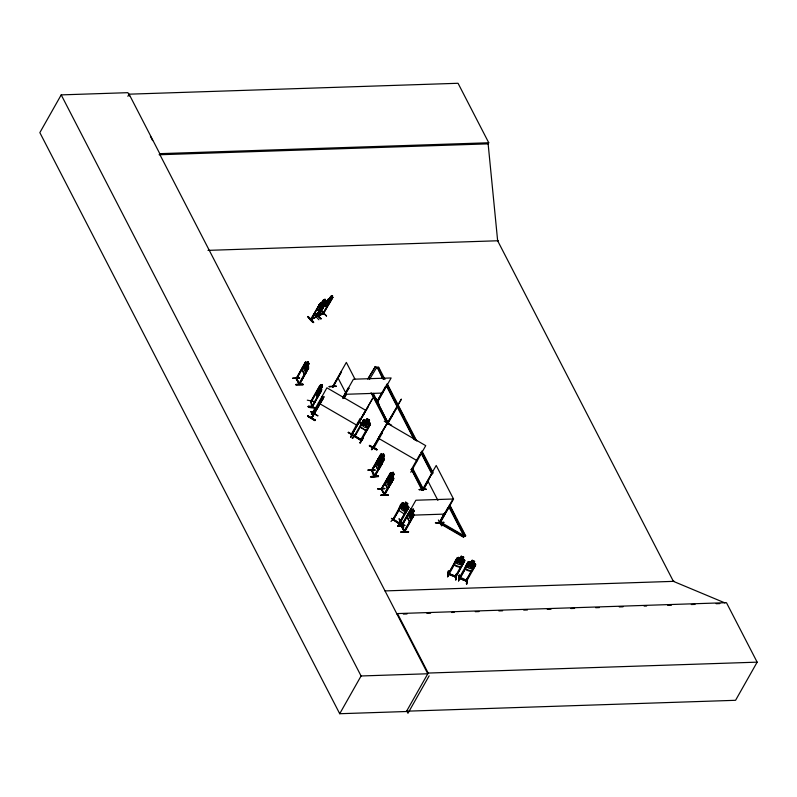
<?xml version="1.0" encoding="UTF-8"?>
<svg xmlns="http://www.w3.org/2000/svg" width="797" height="797" viewBox="0 0 797 797"><rect width="100%" height="100%" fill="white"/><g stroke="black" fill="none" stroke-linecap="round" stroke-linejoin="round"><path stroke-width="1.2" d="M311.597 401.429L311.139 400.722L310.88 401.788M312.195 406.709L312.354 406.161M312.344 406.101L312.145 407.317L312.185 406.649M312.514 406.659L311.727 406.6L311.876 407.257L320.324 391.556L320.414 392.104M350.68 436.905L353.4 432.402M350.8 436.696L350.989 437.194L353.27 432.382M353.489 432.123L350.58 436.955M410.774 472.282L413.364 467.759M382.092 463.665L382.132 462.429L379.681 457.667L379.003 457.608L379.731 457.757M382.221 463.705L381.524 461.015L382.57 459.152C380.996 453.174 381.046 462.101 379.751 457.667M362.944 438.36L360.174 442.993L359.985 442.465M363.253 438.619L363.033 438.091L360.174 442.953M308.648 368.184L307.971 365.484L309.027 363.631L307.971 361.599L306.845 363.591M384.114 460.098L383.447 457.398L384.493 455.545L383.447 453.513L382.321 455.505M398.181 525.861L401.489 522.005M398.151 525.811L398.361 526.379L401.549 521.666M316.03 407.825C303.796 408.612 307.532 403.232 315.921 408.403M308.349 406.231L308.24 406.799M321.659 303.876L321.709 302.631L318.71 307.174L321.221 304.693L321.161 306.018L321.699 305.759L321.799 304.125L324.11 301.455L321.868 303.767M412.886 516.805L412.597 516.237L412.886 516.805L404.348 531.898C399.636 523.41 401.917 526.887 401.837 525.343M401.728 526.369L411.222 509.173L410.585 509.193L401.18 525.841M404.368 530.792L404.966 531.38L404.308 531.878M422.729 489.189L423.396 489.786L422.789 489.258M439.376 522.892L439.516 521.597L439.735 522.155M375.895 398.978L378.625 404.149M438.38 520.013L441.707 525.95M308.519 368.144L299.194 384.523L295.996 378.326M296.315 378.406L304.823 363.283L305.112 363.84L296.604 378.874M296.892 378.376L296.554 377.768L296.036 378.396M299.732 383.875L299.124 383.297L299.722 383.835M383.178 461.274L382.889 460.716L383.178 461.274L374.67 476.437C372.408 475.909 371.312 467.66 372.05 470.539M371.751 469.762L372 470.25M372.099 469.722L372.079 470.788M371.791 470.27C375.387 479.196 374.63 474.554 375.188 475.749M374.59 475.261L372.289 470.529M381.105 488.91L381.803 488.471M381.763 488.471L382.012 489.039L381.693 488.412M381.345 488.9L384.543 495.086L393.698 478.718L384.254 495.086L384.642 493.981L383.945 494.409L392.513 479.376L393.051 479.924L392.513 479.376M454.549 562.732L454.37 564.904L460.208 567.036M377.031 401.459C378.635 403.123 373.155 396.946 373.564 394.913M403.043 523.968L402.037 524.296L403.063 523.719M447.655 507.968L439.187 523.32L444.716 513.168M360.633 424.781L360.364 427.182L365.843 430.589L367.646 429.135M311.159 400.831L310.979 401.927M311.268 401.867L310.87 401.27M312.165 407.237L311.139 401.319M398.938 510.459L399.237 508.117M379.502 464.322L379.103 466.763L379.193 463.196C377.21 465.289 376.333 462.061 379.203 462.39L379.731 458.972L379.77 462.121M389.135 482.992L388.787 485.383L388.826 481.856C386.744 483.879 386.037 480.721 388.836 481.059L389.315 477.692L390.689 480.143L392.652 476.676L391.676 474.783L389.713 478.25L389.315 481.039M448.641 571.06L448.044 571.21L447.705 576.859L448.631 571.051L447.695 576.759M455.187 576.201L448.412 573.471L449.269 573.79M448.85 574.498L449.11 573.671L456.133 576.361M457.358 557.78L448.073 574.209L448.801 574.248M456.691 559.145L457.388 559.404L456.691 559.145L448.173 574.268L455.794 577.108M455.087 576.869L463.585 561.526L464.282 561.785L455.715 577.078C454.33 576.908 455.276 575.613 456.103 576.55M455.834 579.857L456.362 573.95L455.515 579.728M460.188 558.02L458.554 557.402L464.442 559.673L464.87 560.64L455.715 577.078M455.854 579.907L456.193 574.268M461.234 556.226L463.764 557.173L462.718 559.026L464.452 559.614M458.554 580.883L459.002 575.295L458.634 580.963L459.54 575.155M459.7 578.612C460.208 575.125 474.604 585.815 459.321 577.765M460.088 578.104C455.854 576.55 469.941 583.185 466.185 580.336M463.585 561.526L464.252 561.975M459.819 578.373L459.012 578.313L468.228 561.835L471.127 562.124L472.183 560.271L474.703 561.277L473.528 563.17L474.454 564.196L472.491 567.663L470.389 568.679L468.028 567.793L467.6 565.83L469.563 562.363L471.176 562.224L472.183 560.271M474.494 565.82L475.191 566.079L474.524 565.631L466.066 580.734M468.327 563.509L467.66 563.061L468.327 563.509L459.789 578.612M465.976 580.734L466.643 581.182L475.221 565.89M466.355 583.852L467.301 578.064L466.793 583.982M469.483 561.576L475.381 563.778L475.809 564.744L472.91 569.686L471.166 571.28C463.107 570.343 464.452 567.295 468.228 561.835M466.783 584.022L467.251 578.373M473.647 563.14L475.391 563.718M321.639 389.713L321.39 391.008L321.56 389.693M320.783 310.481L326.461 316.11M318.91 319.766L313.47 314.038M373.295 447.047L374.231 447.486M373.903 446.888L373.315 447.814L373.604 446.649M387.701 423.287L388.249 422.918L387.95 423.426M388.288 423.008L387.731 423.237M408.213 531.519C385.947 532.864 423.815 530.981 401.17 532.396M436.348 522.693C458.942 521.955 423.376 522.812 439.874 523.101M295.846 384.602L303.039 384.124L295.976 384.363M303.029 384.742L295.777 384.632M303.039 384.732L295.976 384.941M314.068 413.513L314.646 413.324L311.597 418.375L320.793 402.037M313.759 414.061L314.626 413.404M314.337 413.882L313.988 414.32L324.08 396.607L322.885 398.53M378.505 476.068L371.322 476.506M378.505 476.646C362.984 476.706 373.713 477.981 378.505 475.998M388.149 495.286C366.331 495.465 402.973 494.798 380.956 495.176M388.019 495.027L380.886 495.216M381.663 458.753L381.614 458.584M391.247 477.582L391.397 477.174M376.184 462.599L375.507 465.139L378.027 469.911L375.487 465.129L376.104 462.599L379.023 457.697M387.661 488.571L385.061 483.809L385.818 481.258L385.2 483.789L387.661 488.571L391.805 482.324L391.088 479.674L392.204 477.821L391.128 475.789M413.782 515.579L409.558 521.826L407.068 517.054L407.745 514.513M305.749 373.165L304.384 374.391L301.914 369.619L305.43 362.087L306.247 362.137L306.845 363.462M377.389 461.533L378.157 458.982L377.389 461.533L379.93 466.295L381.225 465.079M390.899 483.669L389.484 484.965L387.023 480.192L390.61 472.661L381.454 489.029L384.572 493.931M387.103 480.192L387.711 477.652M316.798 310.073C319.119 310.7 325.146 302.681 320.832 308.021L316.798 310.073L317.306 308.389M330.058 302.282C329.888 303.946 322.456 308.658 324.837 304.833M324.329 306.417L324.897 304.793M316.578 392.602L317.624 390.062L316.578 392.602L317.425 397.235L321.39 391.008M376.971 401.499L376.881 402.326M377.399 402.266L391.138 377.967L353.43 379.213L342.949 397.743M439.316 523.31L448.402 508.157L447.765 508.187M439.914 523.3L439.227 523.28M323.512 397.703L320.783 402.067L321.52 400.971M325.056 300.668L320.065 303.448L310.8 319.717L311.448 318.71M325.355 300.957L315.512 317.415L320.255 308.559M315.712 316.588L316.359 316.598M318.86 315.791L327.208 300.499L318.133 315.861L323.632 313.47M323.164 313.012L323.751 312.723M321.121 401.549L321.609 400.632M319.368 404.796L318.93 405.663M320.663 402.346L320.155 403.302L321.599 400.642M310.591 411.551L317.864 415.745M317.993 406.988L317.276 408.482L323.562 397.633M384.234 421.214L391.636 425.17M319.707 404.288L321.101 401.917M129.592 95.939L127.909 92.671L61.21 94.883L39.85 132.621L339.721 713.723L406.42 711.512L428.178 673.057L397.484 613.58L726.456 602.681L757.15 662.158L735.571 700.304L406.6 711.193M127.879 96.317L129.084 94.176L458.056 83.277L488.75 142.763L488.133 143.858L497.647 240.774L673.405 581.362L724.931 602.911M129.084 94.176L159.779 153.662L159.161 154.757L488.133 143.858M308.05 316.489C311.169 322.905 318.77 326.222 308.011 316.509L313.669 322.137M311.338 319.537L319.677 304.155L310.601 319.517L310.969 318.939M317.306 308.489L320.165 303.498L322.237 301.993L323.233 300.07L325.037 299.283L322.446 304.902L319.109 307.602L319.079 306.536L322.177 301.933M324.977 299.224L323.831 301.176L325.286 301.007M321.48 306.407L322.695 304.245M315.831 316.867L315.572 317.385L324.399 301.864M316.339 316.658L315.612 317.395M318.212 315.781L319.238 315.273L318.322 316.06L327.637 299.782L329.729 298.307L330.765 296.414L332.568 295.627L329.978 301.246L326.64 303.946L326.611 302.88L330.785 296.454M319.228 315.213L318.491 316.06M328.394 303.826L322.934 313.48M323.104 313.729L332.12 298.397L331.442 298.437M318.939 315.184L323.074 313.171L323.582 313.53L332.748 297.291M323.582 313.58L323.582 312.723L323.213 313.759M330.008 302.302L332.887 297.301M326.561 315.881L321.002 310.382M292.768 378.127L299.483 377.858M296.574 378.625L299.303 383.427L296.345 378.445L305.5 362.077M304.574 363.293L304.862 363.85L296.354 379.013L296.584 377.838M307.971 361.728L306.925 363.581L306.048 363.193L304.085 366.66L303.767 369.16L304.753 371.053L306.118 370.585L309.027 363.631M307.413 368.802L307.951 369.35L307.413 368.802L298.835 383.965L299.144 383.417M308.598 368.144L299.443 384.513L307.662 368.792M315.024 401.768L307.313 400.174M311.248 401.987L319.776 386.824L319.418 386.226L310.81 401.379L311.836 407.237L320.583 391.616M310.969 401.867L320.344 385.09L320.932 385.11L320.334 385.18M316.907 393.937L322.167 384.553L318.621 389.643L318.232 393.947L319.228 393.439M321.52 389.733L321.301 388.358L322.347 386.495M317.196 395.81L322.476 386.515L322.078 384.543M312.135 407.257L321.34 390.958M307.981 415.865L307.652 416.433M314.397 409.718L311.308 414.171L311.896 414.081M322.387 397.354L321.729 396.976L322.387 397.354L313.819 412.657L313.141 412.328L326.919 387.81L365.634 410.276L351.885 434.754L351.069 434.285L351.975 434.594M313.46 411.75L313.012 412.188L313.749 412.617L314.108 411.81L313.48 411.481M321.071 401.658L322.815 398.62L311.308 418.216L314.018 413.723M329.191 386.774L336.424 386.196L329.37 386.455M333.066 386.943L332.558 386.714L346.346 362.406L354.864 378.924M332.668 386.934L341.395 371.571M332.777 386.993L333.156 386.087M333.026 386.983L341.544 371.85M307.682 416.373L314.905 420.647L315.233 420.079L307.961 415.904L315.233 420.089M317.804 415.855L310.541 411.641M342.84 397.524L348.13 388.179L348.767 388.149L343.587 397.713M342.889 398.54L346.416 392.303M347.592 390.231L348.767 388.149M343.646 398.211L345.998 394.047M343.796 398.49L346.247 394.047M344.045 398.48L346.396 394.326M375.118 366.989L375.377 366.52L376.792 367.337L376.523 367.806L375.118 366.989L367.806 379.113M382.739 378.814L377.33 367.317L378.705 367.278L384.951 379.392M378.705 367.278L377.061 367.796M348.448 432.153L355.492 436.756L348.249 432.502M359.786 419.073L360.443 419.451L359.786 419.073L351.198 434.425L351.846 434.763L372.857 398.042L351.895 434.554L352.513 433.797M352.284 434.046L351.278 434.166M358.949 422.5L367.915 407.357M355.721 433.877L352.254 438.081L352.782 437.991M354.625 435.521C353.918 437.443 354.147 434.943 355.243 436.168M354.217 436.278L363.462 419.8L364.657 419.65L370.097 423.028L370.436 424.203L361.081 440.602L354.267 436.348M352.653 438.32L355.91 433.668L352.314 438.061M376.851 401.021L375.985 398.719L379.262 404.916M354.555 435.531L354.954 436.497M363.502 421.424L362.755 421.175L363.502 421.424L354.765 436.646M376.662 402.047L382.261 392.144M366.172 420.587L367.218 418.734L366.172 420.746L363.462 419.8M376.702 402.266L385.2 386.953L385.947 387.143L385.32 387.163M377.21 401.997L385.838 386.924M377.35 402.276L377.499 401.409M369.439 420.198L368.353 422.101L369.997 423.117M368.503 422.041L369.559 420.188L367.188 418.784M361.161 440.641L369.838 425.359L369.19 424.96L360.473 440.193L360.892 439.456L361.679 439.954M354.585 435.79L360.991 439.506L360.603 440.273M369.39 445.832L369.37 445.882C382.012 453.862 376.951 447.675 369.36 445.892M374.5 445.204L371.402 449.538L371.94 449.448M387.422 423.785L401.389 399.108L372.986 447.605L387.013 423.177L425.728 445.653L411.979 470.13L411.441 469.543M381.723 432.512L382.47 432.731L381.833 432.104L373.365 447.735M373.753 447.974L373.693 446.898M373.913 448.034L382.47 432.731M387.671 423.934L396.458 408.423M388.697 424.243L373.265 393.349M375.128 470.12L367.875 470.011M371.502 470.31L380.896 454.001L381.713 454.051L382.321 455.376M371.82 470.36L380.976 453.991L381.614 454.151M371.82 470.927L380.289 455.197L380.577 455.754L372.069 470.917M383.447 453.642L382.391 455.495L381.524 455.107L379.561 458.574L379.242 461.074L380.219 462.967L381.584 462.499L384.493 455.545M374.341 475.809L382.889 460.716M374.59 475.799L383.128 460.706M375.008 475.311L374.6 476.347M384.064 460.048L374.879 476.357L371.781 470.32M382.171 463.665L379.402 468.686M377.688 489.019L384.941 488.471L377.868 488.7M381.723 489.029L381.414 489.577L390.211 474.424L389.922 473.866L381.096 489.039L384.572 495.027L384.184 494.399M389.673 473.876L389.962 474.434L381.355 489.468M390.082 477.652L391.058 475.789M391.945 474.165L393.08 472.173L394.126 474.205L393.07 476.068L393.18 477.692L389.235 484.775L387.85 485.253L386.854 483.351L387.153 480.85L389.115 477.383L390.002 477.782L389.384 476.337L388.637 476.277M393.08 472.302L392.024 474.165L391.148 473.767L389.185 477.234L388.876 479.734L389.853 481.637L391.217 481.159M392.931 476.068L394.126 474.205M392.762 479.366L384.264 494.439M419.88 454.449L420.537 454.828L419.88 454.449L411.222 469.742L411.75 468.995L412.378 469.413L411.481 469.144M411.87 470.12L412.258 469.284M412.776 469.612L413.035 469.134L411.66 469.184L422.32 489.826L423.695 489.776L413.035 469.134M390.998 521.507L394.395 517.373M404.637 503.943L403.152 502.967C400.034 503.126 399.257 508.008 398.849 510.488L404.268 513.995L405.982 512.66M401.977 503.086L392.752 519.644L393.529 519.843M399.735 523.978L392.951 518.957M401.877 504.88L393.23 519.973L401.997 504.73L401.25 504.461L401.997 504.73M404.637 504.102L405.683 502.09L407.974 503.604L406.769 505.517M405.723 502.2L404.677 504.053L403.182 503.923L401.22 507.39L401.519 509.632L403.661 511.046L405.643 510.309L407.606 506.842L406.809 505.467L408.482 506.493L408.831 507.639L399.536 524.077L392.682 519.594L393.17 518.867M399.446 524.047L398.839 523.649L407.456 508.566L408.203 508.835L407.456 508.566M397.743 525.9L404.966 525.313L397.922 525.592M407.566 508.416L399.028 523.47M405.912 512.601L408.741 507.609M426.076 489.408L419.023 489.677L425.917 489.189M419.222 489.488L426.265 489.209M402.276 523.749L403.063 523.998L402.156 524.506M410.047 511.246L401.409 526.399M423.695 489.776L422.051 490.294L436.218 465.468L453.264 498.494L448.382 507.121M422.808 490.364L431.267 474.633L422.808 490.364L423.107 489.238M423.018 489.687L423.087 490.285L422.799 489.796M423.058 490.354L428.627 480.382M412.079 511.026L411.202 510.628L409.24 514.095L408.931 516.605L409.917 518.498L411.292 518.03L413.254 514.563L413.075 512.919L414.191 511.076L413.055 509.044L412.079 510.897M411.999 511.026L413.135 509.044M401.16 531.778L408.094 531.868M403.76 527.216C396.298 515.739 398.749 515.719 403.282 527.484M412.995 512.929L414.051 511.066L413.055 509.173M412.597 516.237L404.338 531.3M404.059 531.34L412.846 516.237M404.368 531.39L404.717 530.842M444.248 513.348L439.545 522.194M439.147 523.29L439.755 521.587M448.312 507.659L439.854 523.28L453.593 498.992L415.885 500.237L401.419 525.831L404.627 531.958L413.832 515.629L413.872 514.314L411.391 509.582L410.644 509.522M443.391 522.374L443.391 523.031M339.721 713.723L361.081 675.976L61.21 94.883M397.085 614.288L397.484 613.58M439.316 523.191L463.515 537.238L463.774 536.77L439.456 522.702L440.113 521.836L464.312 535.883L465.687 535.833L449.767 504.989M448.96 506.135L464.312 535.883L464.043 536.351L459.839 533.91M448.691 506.603L464.043 536.351L465.687 535.833M448.841 574.547L457.418 559.215M448.93 574.527L449.08 573.95M461.244 556.167L460.228 558.169L458.624 558.259L456.661 561.726L457.089 563.688L459.451 564.575L461.563 563.559L463.515 560.092L462.609 558.996L463.655 557.143M455.087 576.898L455.246 576.231M464.781 560.57L461.971 565.581L460.228 567.175C452.168 566.239 453.513 563.18 457.289 557.721L458.554 557.402M459.58 575.165L459.002 575.295M459.7 578.632L468.357 563.32M465.866 580.893L474.524 565.631M429.135 675.856L407.954 713.285L406.868 711.193M355.572 436.617L348.219 432.552M369.509 445.633L376.792 449.817M376.931 449.568L369.678 445.334M321.261 401.549L322.058 399.905L321.42 400.961M315.064 420.388L307.821 416.134L315.084 420.348M359.308 421.992L359.009 422.52L361.141 423.446M320.703 402.256L318.86 405.444L319.169 404.946M311.717 414.4L314.536 409.499M314.048 412.268L313.38 411.73M352.214 433.996L351.587 433.618M371.81 449.777L374.63 444.875M411.391 469.264L412.308 469.373M322.735 398.948L322.556 398.62M311.577 417.758L311.896 417.21M368.075 378.635L375.377 366.52M369.489 379.462L376.792 367.337M357.006 425.259L364.319 413.135M378.236 438.44L392.851 414.201M463.515 537.238L464.312 535.883M369.19 424.96L369.838 425.359M360.961 439.506L361.549 439.834M359.895 442.773L362.974 438.43M404.906 531.34L401.728 526.07L404.487 530.872M315.114 313.271C332.987 330.337 303.617 300.788 320.783 318.88M315.383 313.111L321.061 318.71M299.423 384.423L296.384 378.445M403.113 503.007L408.482 506.493L408.712 507.659M404.268 513.995L406.012 512.62M399.446 522.971C378.037 509.98 407.008 528.999 399.855 523.529M397.972 526.12L401.578 521.726M321.131 386.376L320.912 385.14M320.693 387.203L321.052 388.996M336.264 386.435L329.131 386.575M317.326 397.205L318.541 395.91M310.651 319.458L315.921 316.847M318.491 315.283L319.139 315.373M323.861 313.002L323.891 313.032M304.394 374.271L305.799 373.086M381.265 465L379.85 466.305L377.529 461.513M390.819 483.669L389.494 484.855L387.163 480.183M409.568 521.716L410.983 520.531M387.581 488.581L389.006 487.276M460.198 567.095L461.981 565.521M318.491 315.194L318.92 315.771M439.177 522.165L439.496 522.772M299.652 378.097L292.609 378.316M375.128 470.011L368.035 470.23M397.743 525.801L404.806 525.512L397.564 525.552M332.469 295.727L330.765 296.414M331.363 297.52L332.807 297.351M328.573 298.965L332.638 296.942M319.876 304.354L319.198 304.394M327.398 300.698L326.73 300.738M324.269 306.357L328.354 304.324M316.05 317.186L310.85 319.687L311.199 319.149M318.461 316.03L323.582 313.5M448.093 574.019L455.814 576.918M467.062 580.475L466.335 580.455M468.287 561.945L469.483 561.646M313.111 412.039L313.829 412.428M401.997 503.206L403.113 503.096M361.459 440.054L355.263 436.178M391.158 479.674L391.197 481.308M391.855 482.374L391.885 481.059L389.295 476.427M348.877 388.368L348.13 388.179M431.316 475.201L431.267 474.633M411.332 509.383L410.585 509.193M407.068 517.054L409.638 521.826M439.834 522.214L439.864 521.716M402.903 523.689L402.575 524.018M436.158 522.962L440.064 522.493M401.05 532.057L408.094 531.788M159.779 153.662L488.75 142.763M207.987 250.368L498.424 240.744M306.168 362.147L308.688 366.869M302.601 367.068L301.914 369.619M344.892 394.316L382.6 393.06M388.966 423.775L387.591 423.815L371.89 393.399M381.633 454.061L384.154 458.783M391.945 474.036L391.267 472.721L393.748 478.758L393.07 476.068M371.253 476.546L378.386 476.277L371.322 476.596M381.683 489.199L384.413 494.01M413.424 515.131L445.055 514.085M673.365 581.282L674.182 581.332L384.991 590.916M403.292 614.079L407.018 613.959M426.873 613.301L430.599 613.172M451.71 612.475L454.19 612.395M475.291 611.697L479.017 611.568M498.882 610.91L502.598 610.791M523.709 610.094L527.435 609.964M547.29 609.307L551.016 609.187M570.881 608.529L574.607 608.41M595.708 607.703L599.434 607.583M619.299 606.925L623.015 606.806M644.125 606.099L646.606 606.019M667.707 605.322L671.433 605.202M691.298 604.534L695.024 604.415M716.124 603.718L719.85 603.598M428.178 673.057L757.15 662.158M361.081 675.976L427.78 673.764L159.938 154.738M366.212 420.706L364.687 420.597L362.725 424.064L363.053 426.275L365.235 427.63L367.248 426.863L369.21 423.396L368.393 422.051M391.347 472.721L390.53 472.661L391.327 472.81M319.776 386.824L319.418 386.226M311.199 401.539L311.986 406.201M312.045 406.709L321.191 389.972L321.34 388.358M308.17 406.5L315.901 408.114M459.51 577.606L459.162 578.433L466.643 581.182M333.226 386.147L333.086 386.435M465.318 568.958L471.147 571.14M380.378 459.112L379.482 458.723L377.529 462.19L377.22 464.691L378.226 466.584L379.601 466.115L381.564 462.649L381.374 461.015M354.426 436.128L361.37 440.502M466.982 580.445L466.753 581.023M401.768 525.89L401.489 525.353M299.433 383.337L299.124 384.433M412.069 469.971L411.421 469.563L422.051 490.294M358.929 421.743L362.037 423.556M358.799 421.962L361.938 423.735M320.743 402.615L319.308 404.926M318.372 402.903L357.086 425.379M378.465 438.28L417.18 460.746M446.161 525.97L448.263 527.196M450.365 528.411L452.477 529.636M454.579 530.862L457.737 532.695M367.228 418.893L369.409 420.248M360.483 427.102L365.853 430.44M399.427 522.991L399.915 523.31M411.929 469.851L411.302 469.772M384.742 488.661L377.549 488.661M328.523 298.855L327.587 299.792M315.742 317.017L311.607 319.029M384.473 494.419L384.602 493.981M391.058 475.919L392.054 477.821M381.026 461.632L380.02 459.739L378.057 463.206L379.063 465.099L383.018 458.016L382.042 456.123L380.079 459.59L381.066 461.483M377.37 402.017L378.525 404.228M387.232 383.805L416.791 441.09M421.912 451.002L433.279 473.039M379.003 368.852L380.139 371.053M382.978 376.563L384.114 378.764M386.963 384.274L392.074 394.186M394.923 399.695L404.019 417.319M406.859 422.828L409.708 428.338M410.844 430.539L415.954 440.462M422.779 453.682L429.603 466.903M430.739 469.104L431.874 471.306M450.066 506.563L455.187 516.476M456.322 518.678L457.458 520.889M460.307 526.389L465.418 536.311M377.33 367.317L383.576 379.442M386.425 384.951L414.848 440.034M421.105 452.148L432.472 474.185M386.156 385.419L414.012 439.406M420.836 452.626L431.635 473.557M427.67 480.561L437.902 500.386M413.334 470.698L422.3 488.083M379.731 406.859L388.139 423.157M371.063 392.782L386.764 423.207M337.798 377.509L345.759 392.921M384.284 493.991L384.821 494.409M302.053 369.599L304.464 374.271M150.384 136.227L152.625 140.581M322.207 386.495L322.018 385.32L321.858 387.113M320.822 385.12L321.599 389.753M318.78 390.63L319.069 392.463M316.628 392.582L317.425 397.235M366.54 427.431L365.723 427.162L365.464 424.582C362.874 426.903 360.742 424.253 365.225 423.894C363.532 419.212 366.6 420.706 365.972 423.775C368.373 421.483 370.505 424.213 366.192 424.482L366.54 427.431M329.32 300.469L329.231 302.103L328.693 302.362L328.753 301.037L326.242 303.518L328.613 300.808L328.723 299.214L329.241 298.975L329.191 300.22L331.632 297.799L329.32 300.469M404.936 510.867L404.129 510.578L403.9 507.968C401.469 510.09 398.908 507.908 403.671 507.261C402.047 502.479 405.055 504.073 404.408 507.161C406.799 504.89 408.871 507.689 404.627 507.878L404.936 510.867M411.571 511.564L411.172 514.324C413.175 512.401 413.763 515.39 411.142 515.141L410.644 518.638L410.684 515.121C408.702 517.213 407.835 513.975 410.704 514.314L411.232 510.887L411.571 511.564M306.417 364.119L306.008 366.879C307.991 364.877 308.608 368.084 305.978 367.696L305.41 371.243L305.52 367.676C303.418 369.669 302.8 366.55 305.54 366.869L306.078 363.452L306.417 364.119M381.883 456.033L381.484 458.793C383.467 456.791 384.074 459.999 381.454 459.61L380.936 463.107L380.996 459.59C378.894 461.583 378.266 458.464 381.006 458.783L381.554 455.366L381.883 456.033M391.516 474.703L391.118 477.463C393.09 475.45 393.708 478.668 391.078 478.28L390.57 481.777L390.63 478.25C388.647 480.342 387.8 477.114 390.64 477.453L391.188 474.026L391.516 474.703M463.177 560.042L460.397 561.576C462.489 565.193 458.982 565.093 459.62 561.775C457.04 564.077 454.26 562.672 459.341 561.198C457.179 557.681 460.835 557.84 460.128 560.968L463.177 560.042M474.115 564.146L471.326 565.681C473.428 569.297 469.921 569.197 470.559 565.89C467.978 568.181 465.189 566.787 470.27 565.302C468.118 561.785 471.774 561.945 471.067 565.073L474.115 564.146M321.918 302.651L319.956 306.118L321.58 305.321L323.542 301.854L321.918 302.651M323.433 300.339L323.084 300.957L324.479 299.831L323.433 300.339M329.44 298.995L327.477 302.462L329.111 301.664L331.074 298.198L329.44 298.995M330.964 296.683L330.606 297.301L332 296.175L330.964 296.683M306.576 364.209L304.613 367.676L305.59 369.569L307.552 366.102L306.576 364.209M307.971 362.376L308.25 364.219L307.971 362.376M365.863 421.324L363.9 424.791L366.082 426.146L368.045 422.679L365.863 421.324M367.477 419.391L367.128 420.019L368.523 420.886L368.881 420.268L367.477 419.391M381.424 457.906L381.723 459.739L381.424 457.906M383.447 454.29L383.726 456.133L383.447 454.29M389.653 478.399L387.691 481.866L388.697 483.759L390.66 480.292L389.653 478.399M391.058 476.576L391.357 478.409L391.058 476.576M393.08 472.96L393.359 474.793L393.08 472.96M404.328 504.67L402.365 508.147L404.497 509.552L406.46 506.085L404.328 504.67M405.932 502.758L405.583 503.375L406.958 504.292L407.307 503.664L405.932 502.758M411.73 511.644L409.768 515.111L410.764 517.014L412.726 513.547L411.73 511.644M413.135 509.821L413.424 511.654L413.135 509.821M459.889 558.737L457.926 562.204L460.287 563.09L462.25 559.614L459.889 558.737M461.533 556.724L461.184 557.342L462.708 557.91L463.057 557.292L461.533 556.724M470.828 562.841L468.865 566.308L471.226 567.195L473.189 563.728L470.828 562.841M472.472 560.829L472.123 561.447L473.647 562.015L473.996 561.397L472.472 560.829M320.125 402.664L320.125 403.222L320.125 402.664M307.881 316.738L313.51 322.406L307.881 316.738M379.292 468.616L377.957 469.802L379.372 468.616M409.967 510.728L410.256 511.285L409.967 510.728"/></g></svg>
